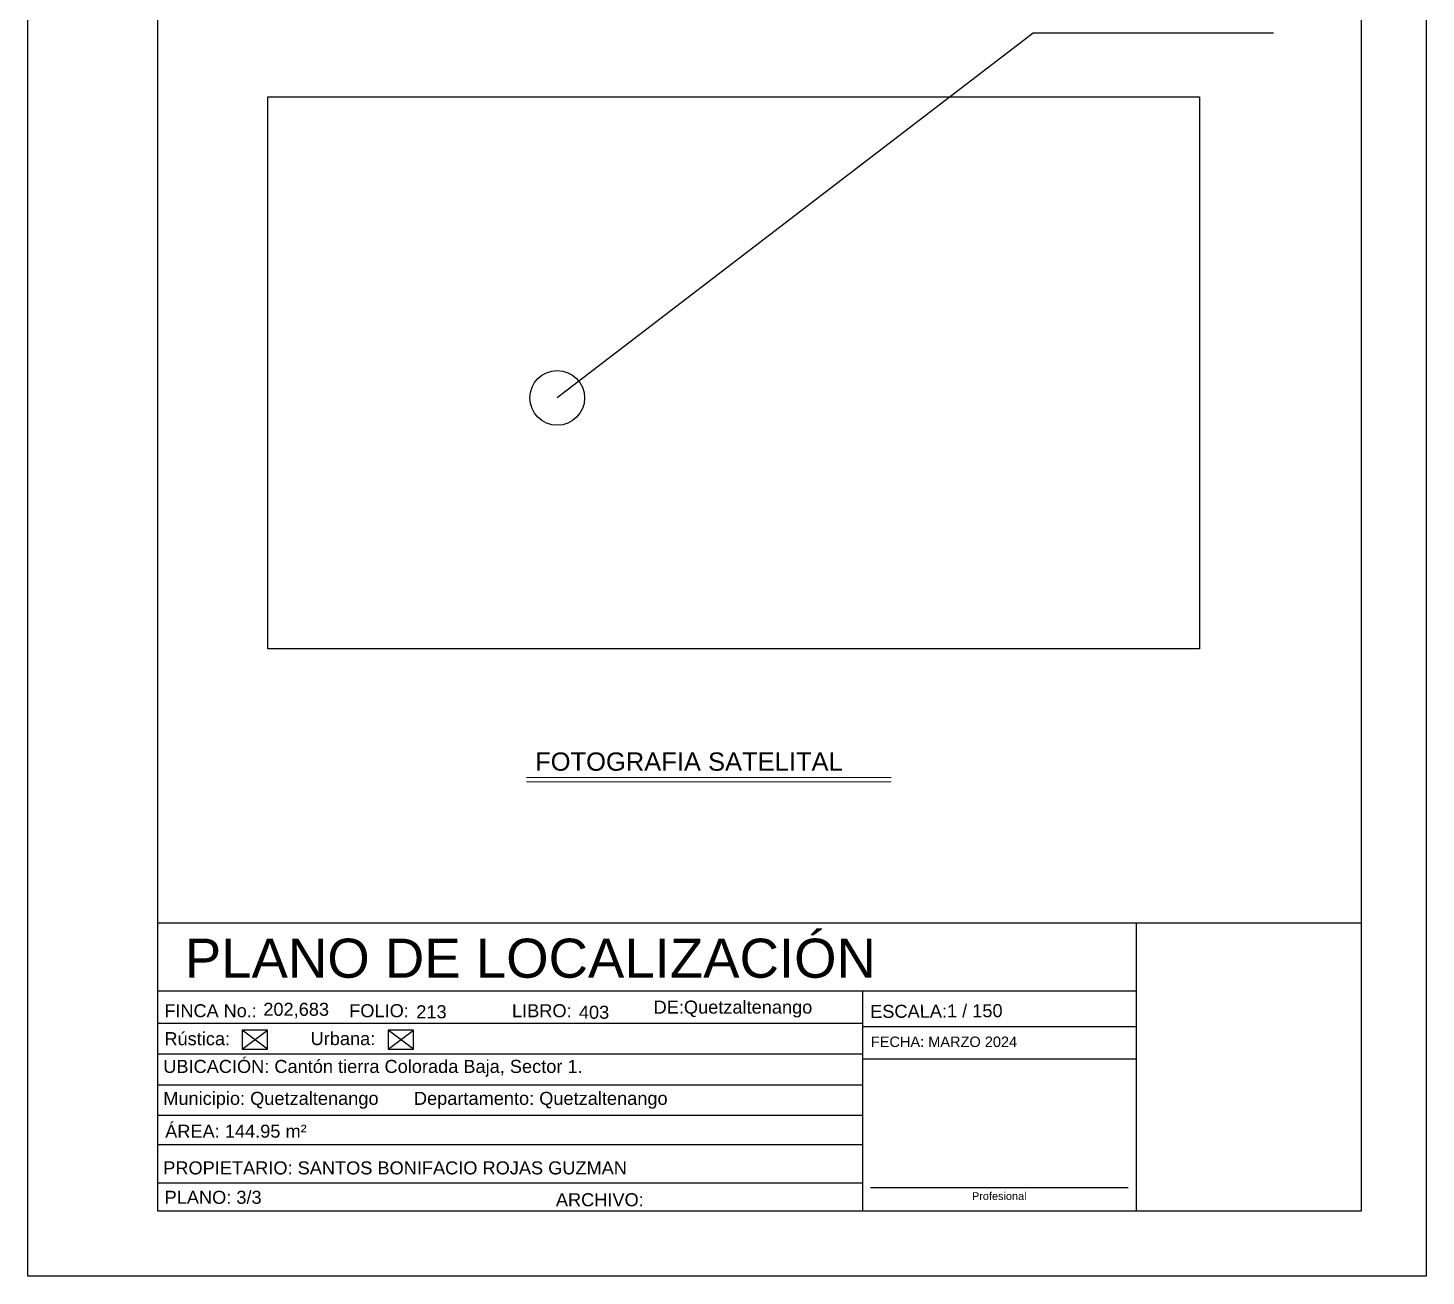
# Model space of a CAD drawing. Header units: millimetres. Extents: x 2400 to 2544, y 1836 to 2056.
# Drawn here: x 2399.5 to 2543.6, y 1836.5 to 1965 of the extents above; entities that cross this region are included whole.
import ezdxf

# ---------------------------------------------------------------- set-up
doc = ezdxf.new("R2010")
doc.units = ezdxf.units.MM
for name, color, linetype in [('PDF_0', 7, 'Continuous'), ('PDF_10 Formato', 7, 'Continuous'), ('PDF_12 Titulo', 7, 'Continuous'), ('PDF_FORMATO', 7, 'Continuous'), ('PDF_Text', 7, 'Continuous')]:
    doc.layers.add(name, color=color, linetype=linetype)
doc.styles.add('PDF Arial-BoldMT', font='arial.ttf')
doc.styles.add('PDF ArialMT', font='arial.ttf')
doc.styles.add('PDF ErasITC-Demi', font='arial.ttf')

msp = doc.modelspace()

# ---------------------------------------------------------------- linework, layer by layer
at = {"layer": 'PDF_0', "lineweight": 25}
for points in [[(2527.87, 1964.49), (2503.08, 1964.49), (2454.06, 1926.92)], [(2424.21, 1859.85), (2421.59, 1861.78)], [(2421.59, 1859.85), (2424.21, 1861.78)], [(2439.25, 1859.85), (2436.64, 1861.78)], [(2436.64, 1859.85), (2439.25, 1861.78)]]:
    msp.add_lwpolyline(points, dxfattribs=at)
for points in [[(2424.24, 1901.08), (2424.24, 1957.94), (2520.24, 1957.94), (2520.24, 1901.08)], [(2421.59, 1859.85), (2424.21, 1859.85), (2424.21, 1861.78), (2421.59, 1861.78)], [(2436.64, 1859.85), (2439.25, 1859.85), (2439.25, 1861.78), (2436.64, 1861.78)]]:
    msp.add_lwpolyline(points, close=True, dxfattribs=at)
msp.add_circle((2454.06, 1926.92), 2.82, dxfattribs=at)
at = {"layer": 'PDF_10 Formato', "lineweight": 25}
for points in [[(2399.53, 1836.47), (2399.53, 2056.47), (2543.57, 2056.47), (2543.57, 1836.47)], [(2412.9, 2051.9), (2536.88, 2051.9), (2536.88, 1843.16), (2412.9, 1843.16)]]:
    msp.add_lwpolyline(points, close=True, dxfattribs=at)
at = {"layer": 'PDF_12 Titulo', "lineweight": 20}
for points in [[(2450.9, 1887.83), (2488.47, 1887.83)], [(2450.9, 1887.36), (2488.47, 1887.36)]]:
    msp.add_lwpolyline(points, dxfattribs=at)
at = {"layer": 'PDF_FORMATO', "lineweight": 25}
for points in [[(2412.9, 1872.84), (2536.88, 1872.84)], [(2513.72, 1872.84), (2513.72, 1843.16)], [(2412.9, 1865.83), (2513.72, 1865.83)], [(2485.51, 1865.83), (2485.51, 1843.16)], [(2412.9, 1862.51), (2485.44, 1862.51)], [(2485.51, 1862.17), (2513.72, 1862.17)], [(2412.9, 1859.37), (2485.44, 1859.37)], [(2485.51, 1858.83), (2513.72, 1858.83)], [(2412.96, 1856.17), (2485.51, 1856.17)], [(2412.96, 1853.04), (2485.51, 1853.04)], [(2412.9, 1850.01), (2485.44, 1850.01)], [(2412.9, 1846.07), (2485.44, 1846.07)], [(2486.34, 1845.59), (2512.89, 1845.59)]]:
    msp.add_lwpolyline(points, dxfattribs=at)

# ---------------------------------------------------------------- texts
at = {"layer": 'PDF_Text', "attachment_point": 4}
for s, insert, char_height, style in [('FOTOGRAFIA SATELITAL', (2451.78, 1889.45), 1.882, 'PDF ErasITC-Demi'), ('PLANO DE LOCALIZACIÓN', (2415.69, 1869.18), 4.0234, 'PDF ArialMT'), ('FINCA No.:', (2413.59, 1863.79), 1.333, 'PDF Arial-BoldMT'), ('202,683', (2423.78, 1863.82), 1.341, 'PDF Arial-BoldMT'), ('FOLIO:', (2432.63, 1863.79), 1.341, 'PDF Arial-BoldMT'), ('213', (2439.54, 1863.68), 1.341, 'PDF Arial-BoldMT'), ('LIBRO:', (2449.4, 1863.79), 1.341, 'PDF Arial-BoldMT'), ('403', (2456.29, 1863.63), 1.341, 'PDF Arial-BoldMT'), ('DE:Quetzaltenango', (2463.99, 1863.97), 1.3411, 'PDF Arial-BoldMT'), ('Rústica:', (2413.59, 1860.91), 1.341, 'PDF Arial-BoldMT'), ('Urbana:', (2428.65, 1860.92), 1.341, 'PDF Arial-BoldMT'), ('FECHA: MARZO 2024', (2486.37, 1860.59), 1.0729, 'PDF Arial-BoldMT'), ('UBICACIÓN: Cantón tierra Colorada Baja, Sector 1.', (2413.47, 1857.86), 1.3411, 'PDF Arial-BoldMT'), ('Municipio: Quetzaltenango       Departamento: Quetzaltenango', (2413.47, 1854.57), 1.3411, 'PDF Arial-BoldMT'), ('ÁREA: 144.95 m²', (2413.67, 1851.38), 1.3411, 'PDF Arial-BoldMT'), ('PROPIETARIO: SANTOS BONIFACIO ROJAS GUZMAN', (2413.47, 1847.6), 1.3411, 'PDF Arial-BoldMT'), ('PLANO: 3/3', (2413.61, 1844.57), 1.341, 'PDF ArialMT'), ('Profesional', (2496.79, 1844.7), 0.8047, 'PDF ArialMT'), ('ARCHIVO:', (2453.92, 1844.32), 1.341, 'PDF ArialMT')]:
    msp.add_mtext(s, dxfattribs=dict(at, insert=insert, char_height=char_height, style=style))
at = {"layer": 'PDF_Text', "insert": (2486.3, 1863.71), "char_height": 1.3411, "attachment_point": 4, "rotation": 0.3728, "style": 'PDF Arial-BoldMT'}
msp.add_mtext('ESCALA:1 / 150', dxfattribs=at)

doc.saveas('drawing.dxf')
